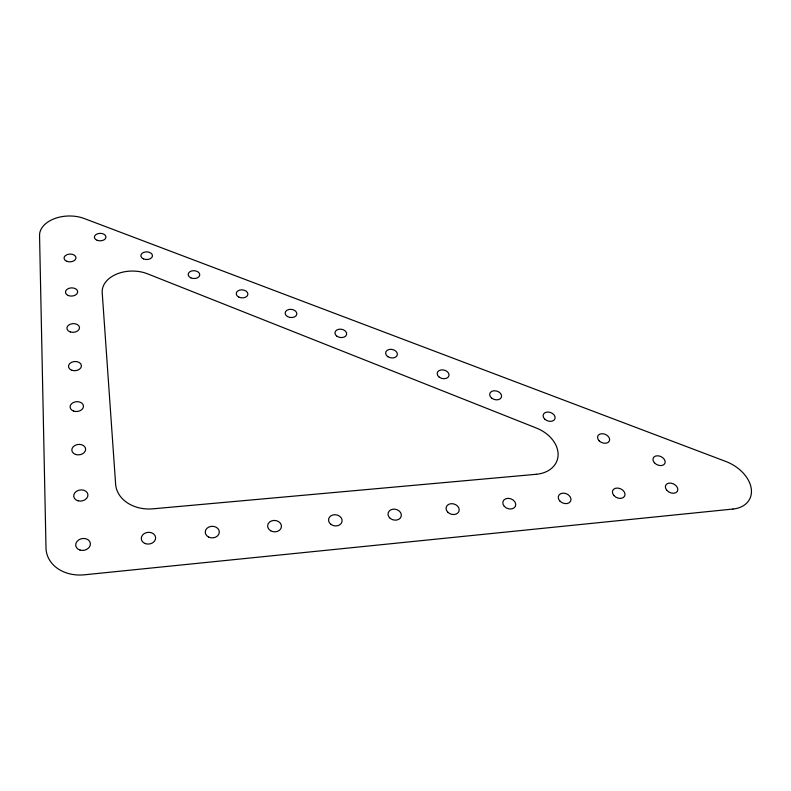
<?xml version="1.0" encoding="UTF-8"?>
<svg xmlns="http://www.w3.org/2000/svg" width="791" height="791" viewBox="0 0 791 791"><rect width="100%" height="100%" fill="white"/><g stroke="black" fill="none" stroke-linecap="round" stroke-linejoin="round"><path stroke-width="1.19" d="M732.95 509.048L84.429 574.8A37.058 29.712 -10.7 0 1 45.997 547.965L39.55 235.52A29.277 18.737 -1.8 0 1 54.411 218.682A29.277 18.737 -1.8 0 1 84.242 218.524L725.822 461.469A32.915 22.741 27.6 0 1 751.232 488.482A32.915 22.741 27.6 0 1 732.95 509.048M536.249 474.293L152.93 508.821A34.606 27.191 -4 0 1 115.624 484.181L102.207 292.581A30.078 20.418 -0.5 0 1 116.732 274.052A30.078 20.418 -0.5 0 1 147.551 273.824L536.387 428.04A31.838 23.601 19.8 0 1 558.11 454.499A31.838 23.601 19.8 0 1 536.249 474.293M80.099 550.121A7.406 5.942 -10.7 0 0 90.362 543.298A7.406 5.942 -10.7 0 0 78.675 539.927A7.406 5.942 -10.7 0 0 80.099 550.121M77.963 500.772A7.159 5.567 -8.5 0 0 87.9 494.454A7.159 5.567 -8.5 0 0 76.598 491.231A7.159 5.567 -8.5 0 0 77.963 500.772M75.511 454.43A6.921 5.221 -6.9 0 0 85.636 449.08A6.921 5.221 -6.9 0 0 75.056 445.382A6.921 5.221 -6.9 0 0 75.511 454.43M73.652 411.083A6.704 4.914 -5.6 0 0 83.47 406.109A6.704 4.914 -5.6 0 0 73.227 402.579A6.704 4.914 -5.6 0 0 73.652 411.083M71.902 370.317A6.506 4.627 -4.5 0 0 81.433 365.689A6.506 4.627 -4.5 0 0 71.497 362.318A6.506 4.627 -4.5 0 0 71.902 370.317M70.251 331.923A6.318 4.36 -3.6 0 0 79.515 327.612A6.318 4.36 -3.6 0 0 69.865 324.379A6.318 4.36 -3.6 0 0 70.251 331.923M68.313 295.557A6.14 4.123 -2.8 0 0 77.706 291.968A6.14 4.123 -2.8 0 0 68.708 288.408A6.14 4.123 -2.8 0 0 68.313 295.557M66.849 261.327A5.972 3.896 -2.2 0 0 75.995 257.975A5.972 3.896 -2.2 0 0 67.245 254.564A5.972 3.896 -2.2 0 0 66.849 261.327M145.346 543.615A7.208 5.883 -6.2 0 0 155.629 537.485A7.208 5.883 -6.2 0 0 144.387 533.48A7.208 5.883 -6.2 0 0 145.346 543.615M208.567 537.04A7.05 5.804 -1 0 0 219.315 532.224A7.05 5.804 -1 0 0 208.933 527.004A7.05 5.804 -1 0 0 208.567 537.04M270.7 530.781A6.911 5.695 4.4 0 0 281.438 526.677A6.911 5.695 4.4 0 0 271.491 520.943A6.911 5.695 4.4 0 0 270.7 530.781M330.974 524.384A6.812 5.577 9.6 0 0 342.009 521.655A6.812 5.577 9.6 0 0 333.001 514.931A6.812 5.577 9.6 0 0 330.974 524.384M390.21 518.352A6.743 5.438 14.1 0 0 401.205 516.345A6.743 5.438 14.1 0 0 392.623 509.246A6.743 5.438 14.1 0 0 390.21 518.352M447.746 512.143A6.684 5.29 17.9 0 0 458.879 511.5A6.684 5.29 17.9 0 0 451.305 503.679A6.684 5.29 17.9 0 0 447.746 512.143M504.282 506.349A6.654 5.142 20.9 0 0 515.346 506.388A6.654 5.142 20.9 0 0 508.198 498.33A6.654 5.142 20.9 0 0 504.282 506.349M559.83 501.01A6.625 4.993 23.3 0 0 570.677 501.059A6.625 4.993 23.3 0 0 563.34 493.119A6.625 4.993 23.3 0 0 559.83 501.01M613.816 495.473A6.605 4.835 25.1 0 0 624.623 496.165A6.605 4.835 25.1 0 0 617.692 488.047A6.605 4.835 25.1 0 0 613.816 495.473M666.595 490.034A6.595 4.687 26.5 0 0 677.363 491.359A6.595 4.687 26.5 0 0 670.837 483.103A6.595 4.687 26.5 0 0 666.595 490.034M654.424 462.794A6.437 4.528 25.1 0 0 664.865 463.506A6.437 4.528 25.1 0 0 657.954 455.784A6.437 4.528 25.1 0 0 654.424 462.794M599.133 440.834A6.308 4.499 22.5 0 0 609.396 440.963A6.308 4.499 22.5 0 0 602.248 433.695A6.308 4.499 22.5 0 0 599.133 440.834M544.861 419.25A6.199 4.449 19.7 0 0 554.936 418.825A6.199 4.449 19.7 0 0 547.56 412.022A6.199 4.449 19.7 0 0 544.861 419.25M491.577 398.041A6.101 4.4 16.8 0 0 501.464 397.102A6.101 4.4 16.8 0 0 493.851 390.774A6.101 4.4 16.8 0 0 491.577 398.041M439.252 377.188A6.021 4.341 13.9 0 0 448.942 375.755A6.021 4.341 13.9 0 0 441.111 369.911A6.021 4.341 13.9 0 0 439.252 377.188M387.867 356.692A5.962 4.271 11.2 0 0 397.349 354.803A5.962 4.271 11.2 0 0 389.301 349.444A5.962 4.271 11.2 0 0 387.867 356.692M337.055 336.323A5.913 4.192 8.6 0 0 346.606 334.514A5.913 4.192 8.6 0 0 338.785 329.264A5.913 4.192 8.6 0 0 337.055 336.323M287.459 316.519A5.873 4.103 6.2 0 0 296.813 314.284A5.873 4.103 6.2 0 0 288.755 309.518A5.873 4.103 6.2 0 0 287.459 316.519M238.724 297.04A5.844 4.024 4.1 0 0 247.88 294.42A5.844 4.024 4.1 0 0 239.584 290.119A5.844 4.024 4.1 0 0 238.724 297.04M190.849 277.868A5.824 3.935 2.2 0 0 199.777 274.902A5.824 3.935 2.2 0 0 191.264 271.076A5.824 3.935 2.2 0 0 190.849 277.868M143.438 258.865A5.814 3.836 0.6 0 0 152.475 255.987A5.814 3.836 0.6 0 0 144.12 252.23A5.814 3.836 0.6 0 0 143.438 258.865M97.174 240.326A5.804 3.747 -0.8 0 0 105.994 237.132A5.804 3.747 -0.8 0 0 97.392 233.829A5.804 3.747 -0.8 0 0 97.174 240.326"/></g></svg>
